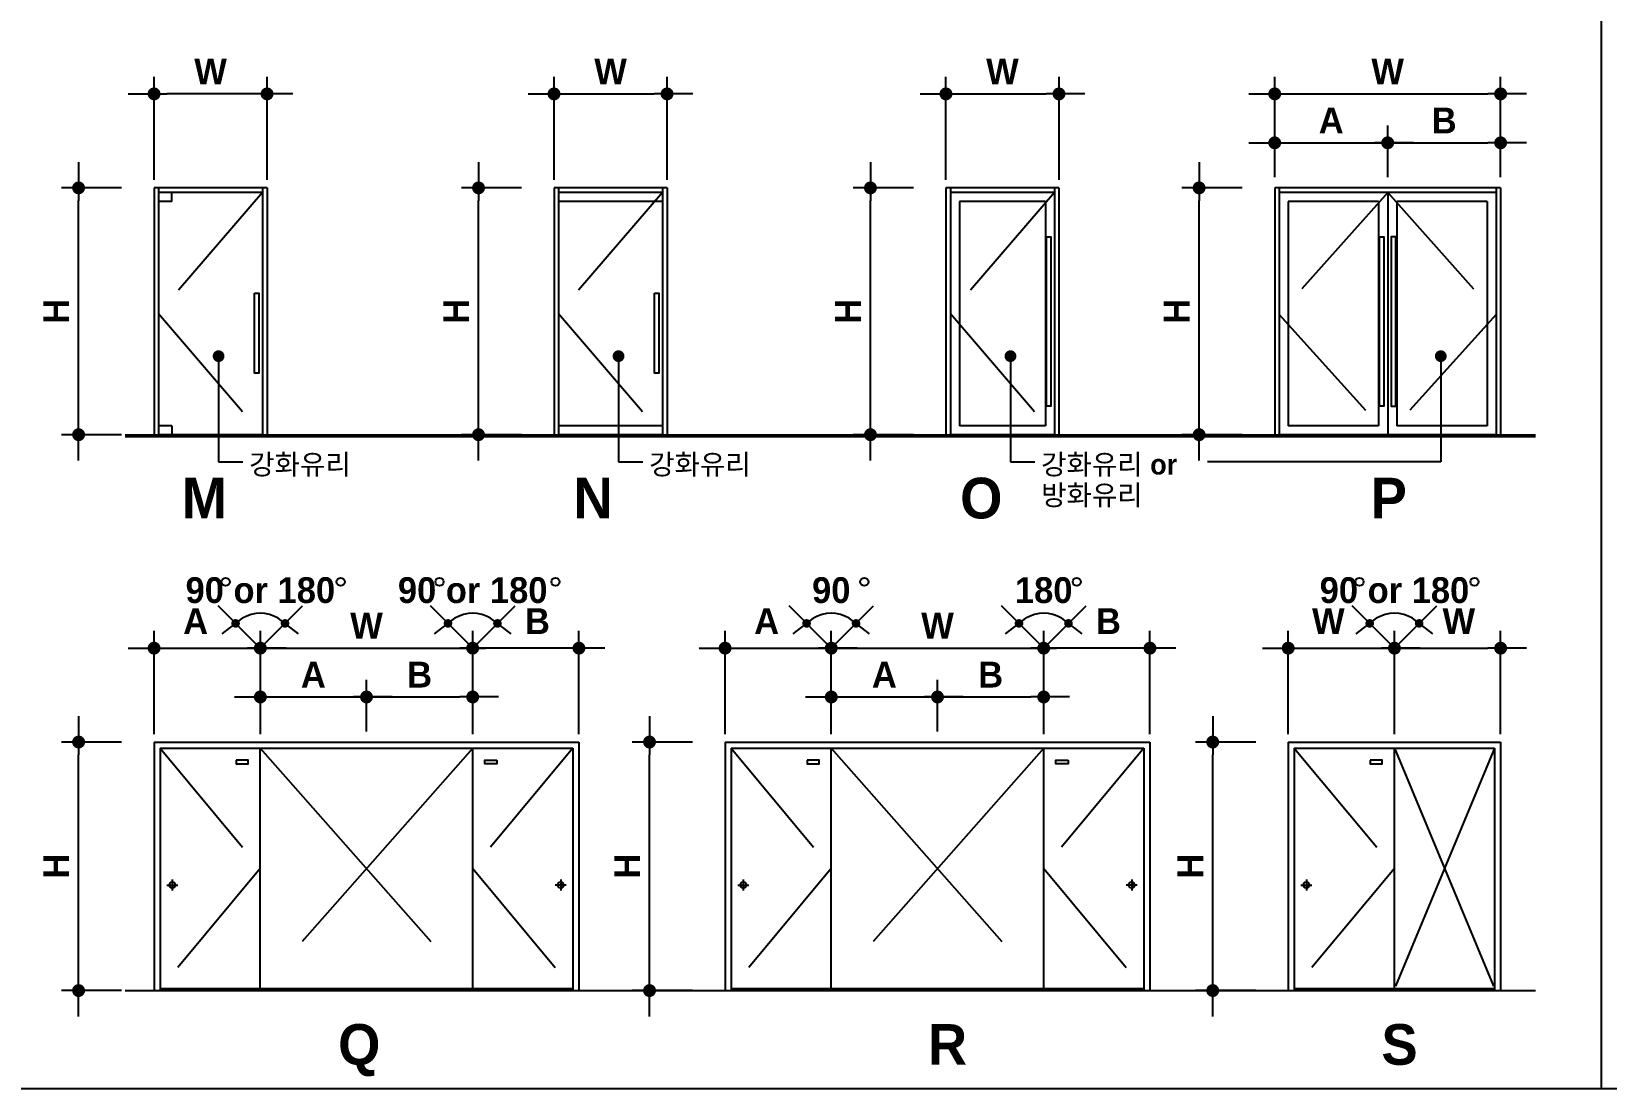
# Model space of a CAD drawing. Extents: x 2158 to 80698, y 2200 to 50885.
# Drawn here: x 21586 to 39906, y 2200 to 14495 of the extents above; entities that cross this region are included whole.
import ezdxf

# ---------------------------------------------------------------- set-up
doc = ezdxf.new("R2010")
doc.units = 0
doc.header["$LTSCALE"] = 300
doc.header["$MEASUREMENT"] = 0
doc.header["$PDSIZE"] = -2
doc.linetypes.add('CENTER', pattern=[2, 1.25, -0.25, 0.25, -0.25])
doc.linetypes.add('DASHDOT', pattern=[1, 0.5, -0.25, 0, -0.25])
doc.layers.get('0').update_dxf_attribs({"linetype": 'CONTINUOUS'})
doc.layers.get('Defpoints').update_dxf_attribs({"color": 143, "linetype": 'CONTINUOUS'})
for name, color, linetype in [('A-ANNO-GRA1', 7, 'CONTINUOUS'), ('A-ANNO-LEAD', 4, 'CONTINUOUS'), ('A-ANNO-TEXT1', 7, 'CONTINUOUS'), ('A-CNTL', 1, 'CENTER'), ('A-DWXK-OPEN', 1, 'CENTER'), ('A-ELEV-LIN2', 7, 'CONTINUOUS'), ('A-ST-AXIS-DIM', 7, 'CONTINUOUS'), ('A-XXXX-OPEN', 1, 'DASHDOT'), ('DIMM', 7, 'CONTINUOUS'), ('ELEV1', 7, 'CONTINUOUS'), ('FIN2', 6, 'CONTINUOUS')]:
    doc.layers.add(name, color=color, linetype=linetype)
doc.styles.add('2020음성 1차', font='나눔고딕Bold.ttf')
doc.dimstyles.new('CDIM', dxfattribs={"dimscale": 100, "dimtxt": 3, "dimasz": 1, "dimexe": 2, "dimexo": 1, "dimgap": 1, "dimtad": 1, "dimdec": 0, "dimrnd": 0.5, "dimzin": 0, "dimdsep": 32, "dimtxsty": '2020음성 1차', "dimblk1": '_CIDOT', "dimblk2": '_CIDOT', "dimsah": 1, "dimcen": 5.5, "dimclrd": 2, "dimclre": 2, "dimclrt": 7, "dimadec": 0, "dimazin": 0, "dimtfac": 1, "dimtdec": 0, "dimtix": 1, "dimtmove": 2, "dimatfit": 1, "dimldrblk": 'DOT', "dimfxl": 1, "dimtolj": 1, "dimtzin": 0, "dimlwd": -1, "dimarcsym": 0})

# ---------------------------------------------------------------- blocks, each defined once
blk = doc.blocks.new('_CIDOT')
at = {"color": 0, "linetype": 'ByBlock'}
blk.add_line((2, 0), (-1, 0), dxfattribs=at)
at = {"color": 0, "linetype": 'ByBlock', "const_width": 0.5}
blk.add_lwpolyline([(-0.25, 0, 1), (0.25, 0, 1)], format="xyb", close=True, dxfattribs=at)
blk = doc.blocks.new('*D87')
at = {"layer": 'A-ELEV-LIN2', "linetype": 'Continuous', "lineweight": -2}
for p, q in [((27664, 12769), (27664, 13969)), ((28979, 12769), (28979, 13969))]:
    blk.add_line(p, q, dxfattribs=at)
at = {"layer": 'A-ELEV-LIN2', "linetype": 'Continuous'}
blk.add_line((27814, 13769), (28829, 13769), dxfattribs=at)
at = {"layer": 'Defpoints', "color": 0}
for p in [(28979, 13769), (27664, 11888), (28979, 11419)]:
    blk.add_point(p, dxfattribs=at)
at = {"layer": 'A-ELEV-LIN2', "linetype": 'ByBlock', "xscale": 150, "yscale": 150, "zscale": 150, "rotation": 180}
blk.add_blockref('_CIDOT', (27664, 13769), dxfattribs=at)
at = {"layer": 'A-ELEV-LIN2', "linetype": 'ByBlock', "xscale": 150, "yscale": 150, "zscale": 150}
blk.add_blockref('_CIDOT', (28979, 13769), dxfattribs=at)
at = {"layer": 'A-ELEV-LIN2', "color": 3, "ltscale": 10, "insert": (28322, 14029), "char_height": 300, "attachment_point": 5, "style": '2020음성 1차'}
blk.add_mtext('\\A1;W', dxfattribs=at)
blk = doc.blocks.new('_Dot')
at = {"color": 0, "lineweight": -2}
blk.add_line((-0.5, 0), (-1, 0), dxfattribs=at)
at = {"color": 0, "const_width": 0.5}
blk.add_lwpolyline([(-0.25, 0, 1), (0.25, 0, 1)], format="xyb", close=True, dxfattribs=at)
blk = doc.blocks.new('*D88')
at = {"layer": 'A-ELEV-LIN2', "linetype": 'Continuous', "lineweight": -2}
for p, q in [((36047, 12800), (36047, 13400)), ((37361, 12800), (37361, 13400))]:
    blk.add_line(p, q, dxfattribs=at)
at = {"layer": 'A-ELEV-LIN2', "linetype": 'Continuous'}
blk.add_line((36197, 13200), (37211, 13200), dxfattribs=at)
at = {"layer": 'Defpoints', "color": 0}
for p in [(37361, 13200), (36047, 11888), (37361, 11888)]:
    blk.add_point(p, dxfattribs=at)
at = {"layer": 'A-ELEV-LIN2', "linetype": 'ByBlock', "xscale": 150, "yscale": 150, "zscale": 150, "rotation": 180}
blk.add_blockref('_CIDOT', (36047, 13200), dxfattribs=at)
at = {"layer": 'A-ELEV-LIN2', "linetype": 'ByBlock', "xscale": 150, "yscale": 150, "zscale": 150}
blk.add_blockref('_CIDOT', (37361, 13200), dxfattribs=at)
at = {"layer": 'A-ELEV-LIN2', "color": 3, "ltscale": 10, "insert": (36704, 13460), "char_height": 300, "attachment_point": 5, "style": '2020음성 1차'}
blk.add_mtext('\\A1;A', dxfattribs=at)
blk = doc.blocks.new('*D89')
at = {"layer": 'A-ELEV-LIN2', "linetype": 'Continuous', "lineweight": -2}
for p, q in [((37361, 12800), (37361, 13400)), ((38675, 12800), (38675, 13400))]:
    blk.add_line(p, q, dxfattribs=at)
at = {"layer": 'A-ELEV-LIN2', "linetype": 'Continuous'}
blk.add_line((37511, 13200), (38525, 13200), dxfattribs=at)
at = {"layer": 'Defpoints', "color": 0}
for p in [(38675, 13200), (37361, 11888), (38675, 11888)]:
    blk.add_point(p, dxfattribs=at)
at = {"layer": 'A-ELEV-LIN2', "linetype": 'ByBlock', "xscale": 150, "yscale": 150, "zscale": 150, "rotation": 180}
blk.add_blockref('_CIDOT', (37361, 13200), dxfattribs=at)
at = {"layer": 'A-ELEV-LIN2', "linetype": 'ByBlock', "xscale": 150, "yscale": 150, "zscale": 150}
blk.add_blockref('_CIDOT', (38675, 13200), dxfattribs=at)
at = {"layer": 'A-ELEV-LIN2', "color": 3, "ltscale": 10, "insert": (38018, 13460), "char_height": 300, "attachment_point": 5, "style": '2020음성 1차'}
blk.add_mtext('\\A1;B', dxfattribs=at)
blk = doc.blocks.new('*D90')
at = {"layer": 'A-ST-AXIS-DIM', "lineweight": -2}
for p, q in [((36047, 13269), (36047, 13969)), ((38675, 13269), (38675, 13969))]:
    blk.add_line(p, q, dxfattribs=at)
at = {"layer": 'A-ST-AXIS-DIM'}
blk.add_line((36197, 13769), (38525, 13769), dxfattribs=at)
at = {"layer": 'Defpoints', "color": 0}
for p in [(38675, 13769), (36047, 11888), (38675, 11888)]:
    blk.add_point(p, dxfattribs=at)
at = {"layer": 'A-ST-AXIS-DIM', "linetype": 'ByBlock', "xscale": 150, "yscale": 150, "zscale": 150, "rotation": 180}
blk.add_blockref('_CIDOT', (36047, 13769), dxfattribs=at)
at = {"layer": 'A-ST-AXIS-DIM', "linetype": 'ByBlock', "xscale": 150, "yscale": 150, "zscale": 150}
blk.add_blockref('_CIDOT', (38675, 13769), dxfattribs=at)
at = {"layer": 'A-ST-AXIS-DIM', "color": 3, "ltscale": 10, "insert": (37361, 14029), "char_height": 300, "attachment_point": 5, "style": '2020음성 1차'}
blk.add_mtext('\\A1;W', dxfattribs=at)
blk = doc.blocks.new('*D91')
at = {"layer": 'A-ST-AXIS-DIM', "lineweight": -2}
for p, q in [((32223, 12769), (32223, 13969)), ((33538, 12769), (33538, 13969))]:
    blk.add_line(p, q, dxfattribs=at)
at = {"layer": 'A-ST-AXIS-DIM'}
blk.add_line((32373, 13769), (33388, 13769), dxfattribs=at)
at = {"layer": 'Defpoints', "color": 0}
for p in [(33538, 13769), (32223, 11888), (33538, 11888)]:
    blk.add_point(p, dxfattribs=at)
at = {"layer": 'A-ST-AXIS-DIM', "linetype": 'ByBlock', "xscale": 150, "yscale": 150, "zscale": 150, "rotation": 180}
blk.add_blockref('_CIDOT', (32223, 13769), dxfattribs=at)
at = {"layer": 'A-ST-AXIS-DIM', "linetype": 'ByBlock', "xscale": 150, "yscale": 150, "zscale": 150}
blk.add_blockref('_CIDOT', (33538, 13769), dxfattribs=at)
at = {"layer": 'A-ST-AXIS-DIM', "color": 3, "ltscale": 10, "insert": (32880, 14029), "char_height": 300, "attachment_point": 5, "style": '2020음성 1차'}
blk.add_mtext('\\A1;W', dxfattribs=at)
blk = doc.blocks.new('*D92')
at = {"layer": 'A-ELEV-LIN2', "linetype": 'Continuous', "lineweight": -2}
for p, q in [((22634, 12676), (21934, 12676)), ((22634, 9805), (21934, 9805))]:
    blk.add_line(p, q, dxfattribs=at)
at = {"layer": 'A-ELEV-LIN2', "linetype": 'Continuous'}
blk.add_line((22134, 9955), (22134, 12526), dxfattribs=at)
at = {"layer": 'Defpoints', "color": 0}
for p in [(22134, 12676), (23675, 12676), (23675, 9805)]:
    blk.add_point(p, dxfattribs=at)
at = {"layer": 'A-ELEV-LIN2', "linetype": 'ByBlock', "xscale": 150, "yscale": 150, "zscale": 150}
for p, rotation in [((22134, 12676), 90), ((22134, 9805), 270)]:
    blk.add_blockref('_CIDOT', p, dxfattribs=dict(at, rotation=rotation))
at = {"layer": 'A-ELEV-LIN2', "color": 3, "ltscale": 10, "insert": (21873, 11240), "char_height": 300, "attachment_point": 5, "rotation": 90, "style": '2020음성 1차'}
blk.add_mtext('\\A1;H', dxfattribs=at)
blk = doc.blocks.new('*D93')
at = {"layer": 'A-ST-AXIS-DIM', "lineweight": -2}
for p, q in [((23012, 12769), (23012, 13969)), ((24326, 12769), (24326, 13969))]:
    blk.add_line(p, q, dxfattribs=at)
at = {"layer": 'A-ST-AXIS-DIM'}
blk.add_line((24176, 13769), (23162, 13769), dxfattribs=at)
at = {"layer": 'Defpoints', "color": 0}
for p in [(23012, 13769), (23012, 11888), (24326, 11888)]:
    blk.add_point(p, dxfattribs=at)
at = {"layer": 'A-ST-AXIS-DIM', "linetype": 'ByBlock', "xscale": 150, "yscale": 150, "zscale": 150, "rotation": 180}
blk.add_blockref('_CIDOT', (23012, 13769), dxfattribs=at)
at = {"layer": 'A-ST-AXIS-DIM', "linetype": 'ByBlock', "xscale": 150, "yscale": 150, "zscale": 150}
blk.add_blockref('_CIDOT', (24326, 13769), dxfattribs=at)
at = {"layer": 'A-ST-AXIS-DIM', "color": 3, "ltscale": 10, "insert": (23669, 14029), "char_height": 300, "attachment_point": 5, "style": '2020음성 1차'}
blk.add_mtext('\\A1;W', dxfattribs=at)
blk = doc.blocks.new('*D97')
at = {"layer": 'A-ST-AXIS-DIM', "lineweight": -2}
for p, q in [((27286, 12676), (26586, 12676)), ((27286, 9805), (26586, 9805))]:
    blk.add_line(p, q, dxfattribs=at)
at = {"layer": 'A-ST-AXIS-DIM'}
blk.add_line((26786, 9955), (26786, 12526), dxfattribs=at)
at = {"layer": 'Defpoints', "color": 0}
for p in [(26786, 12676), (28328, 12676), (28328, 9805)]:
    blk.add_point(p, dxfattribs=at)
at = {"layer": 'A-ST-AXIS-DIM', "linetype": 'ByBlock', "xscale": 150, "yscale": 150, "zscale": 150}
for p, rotation in [((26786, 12676), 90), ((26786, 9805), 270)]:
    blk.add_blockref('_CIDOT', p, dxfattribs=dict(at, rotation=rotation))
at = {"layer": 'A-ST-AXIS-DIM', "color": 3, "ltscale": 10, "insert": (26525, 11240), "char_height": 300, "attachment_point": 5, "rotation": 90, "style": '2020음성 1차'}
blk.add_mtext('\\A1;H', dxfattribs=at)
blk = doc.blocks.new('*D98')
at = {"layer": 'A-ST-AXIS-DIM', "lineweight": -2}
for p, q in [((31845, 12676), (31145, 12676)), ((31845, 9805), (31145, 9805))]:
    blk.add_line(p, q, dxfattribs=at)
at = {"layer": 'A-ST-AXIS-DIM'}
blk.add_line((31345, 9955), (31345, 12526), dxfattribs=at)
at = {"layer": 'Defpoints', "color": 0}
for p in [(31345, 12676), (32886, 12676), (32886, 9805)]:
    blk.add_point(p, dxfattribs=at)
at = {"layer": 'A-ST-AXIS-DIM', "linetype": 'ByBlock', "xscale": 150, "yscale": 150, "zscale": 150}
for p, rotation in [((31345, 12676), 90), ((31345, 9805), 270)]:
    blk.add_blockref('_CIDOT', p, dxfattribs=dict(at, rotation=rotation))
at = {"layer": 'A-ST-AXIS-DIM', "color": 3, "ltscale": 10, "insert": (31084, 11240), "char_height": 300, "attachment_point": 5, "rotation": 90, "style": '2020음성 1차'}
blk.add_mtext('\\A1;H', dxfattribs=at)
blk = doc.blocks.new('*D99')
at = {"layer": 'A-ST-AXIS-DIM', "lineweight": -2}
for p, q in [((35668, 12676), (34968, 12676)), ((35668, 9805), (34968, 9805))]:
    blk.add_line(p, q, dxfattribs=at)
at = {"layer": 'A-ST-AXIS-DIM'}
blk.add_line((35168, 9955), (35168, 12526), dxfattribs=at)
at = {"layer": 'Defpoints', "color": 0}
for p in [(35168, 12676), (36710, 12676), (36710, 9805)]:
    blk.add_point(p, dxfattribs=at)
at = {"layer": 'A-ST-AXIS-DIM', "linetype": 'ByBlock', "xscale": 150, "yscale": 150, "zscale": 150}
for p, rotation in [((35168, 12676), 90), ((35168, 9805), 270)]:
    blk.add_blockref('_CIDOT', p, dxfattribs=dict(at, rotation=rotation))
at = {"layer": 'A-ST-AXIS-DIM', "color": 3, "ltscale": 10, "insert": (34907, 11240), "char_height": 300, "attachment_point": 5, "rotation": 90, "style": '2020음성 1차'}
blk.add_mtext('\\A1;H', dxfattribs=at)
blk = doc.blocks.new('*D101')
at = {"layer": 'A-ELEV-LIN2', "linetype": 'Continuous', "lineweight": -2}
for p, q in [((22634, 6230), (21934, 6230)), ((22634, 3339), (21934, 3339))]:
    blk.add_line(p, q, dxfattribs=at)
at = {"layer": 'A-ELEV-LIN2', "linetype": 'Continuous'}
blk.add_line((22134, 3489), (22134, 6080), dxfattribs=at)
at = {"layer": 'Defpoints', "color": 0}
for p in [(22134, 6230), (23675, 6230), (23675, 3339)]:
    blk.add_point(p, dxfattribs=at)
at = {"layer": 'A-ELEV-LIN2', "linetype": 'ByBlock', "xscale": 150, "yscale": 150, "zscale": 150}
for p, rotation in [((22134, 6230), 90), ((22134, 3339), 270)]:
    blk.add_blockref('_CIDOT', p, dxfattribs=dict(at, rotation=rotation))
at = {"layer": 'A-ELEV-LIN2', "color": 3, "ltscale": 10, "insert": (21873, 4785), "char_height": 300, "attachment_point": 5, "rotation": 90, "style": '2020음성 1차'}
blk.add_mtext('\\A1;H', dxfattribs=at)
blk = doc.blocks.new('*D102')
at = {"layer": 'A-ST-AXIS-DIM', "lineweight": -2}
for p, q in [((23012, 6322), (23012, 7522)), ((24248, 6322), (24248, 7522))]:
    blk.add_line(p, q, dxfattribs=at)
at = {"layer": 'A-ST-AXIS-DIM'}
blk.add_line((23162, 7322), (24098, 7322), dxfattribs=at)
at = {"layer": 'Defpoints', "color": 0}
for p in [(24248, 7322), (23012, 5442), (24248, 5442)]:
    blk.add_point(p, dxfattribs=at)
at = {"layer": 'A-ST-AXIS-DIM', "linetype": 'ByBlock', "xscale": 150, "yscale": 150, "zscale": 150, "rotation": 180}
blk.add_blockref('_CIDOT', (23012, 7322), dxfattribs=at)
at = {"layer": 'A-ST-AXIS-DIM', "linetype": 'ByBlock', "xscale": 150, "yscale": 150, "zscale": 150}
blk.add_blockref('_CIDOT', (24248, 7322), dxfattribs=at)
at = {"layer": 'A-ST-AXIS-DIM', "color": 3, "ltscale": 10, "insert": (23495, 7636), "char_height": 300, "attachment_point": 5, "style": '2020음성 1차'}
blk.add_mtext('\\A1;A', dxfattribs=at)
blk = doc.blocks.new('*D103')
at = {"layer": 'A-ST-AXIS-DIM', "lineweight": -2}
for p, q in [((24248, 6354), (24248, 6954)), ((25483, 6354), (25483, 6954))]:
    blk.add_line(p, q, dxfattribs=at)
at = {"layer": 'A-ST-AXIS-DIM'}
blk.add_line((24398, 6754), (25333, 6754), dxfattribs=at)
at = {"layer": 'Defpoints', "color": 0}
for p in [(25483, 6754), (24248, 5442), (25483, 5442)]:
    blk.add_point(p, dxfattribs=at)
at = {"layer": 'A-ST-AXIS-DIM', "linetype": 'ByBlock', "xscale": 150, "yscale": 150, "zscale": 150, "rotation": 180}
blk.add_blockref('_CIDOT', (24248, 6754), dxfattribs=at)
at = {"layer": 'A-ST-AXIS-DIM', "linetype": 'ByBlock', "xscale": 150, "yscale": 150, "zscale": 150}
blk.add_blockref('_CIDOT', (25483, 6754), dxfattribs=at)
at = {"layer": 'A-ST-AXIS-DIM', "color": 3, "ltscale": 10, "insert": (24865, 7014), "char_height": 300, "attachment_point": 5, "style": '2020음성 1차'}
blk.add_mtext('\\A1;A', dxfattribs=at)
blk = doc.blocks.new('*D104')
at = {"layer": 'A-ELEV-LIN2', "linetype": 'Continuous', "lineweight": -2}
for p, q in [((24248, 6822), (24248, 7522)), ((26718, 6822), (26718, 7522))]:
    blk.add_line(p, q, dxfattribs=at)
at = {"layer": 'A-ELEV-LIN2', "linetype": 'Continuous'}
blk.add_line((24398, 7322), (26568, 7322), dxfattribs=at)
at = {"layer": 'Defpoints', "color": 0}
for p in [(26718, 7322), (24248, 5442), (26718, 5442)]:
    blk.add_point(p, dxfattribs=at)
at = {"layer": 'A-ELEV-LIN2', "linetype": 'ByBlock', "xscale": 150, "yscale": 150, "zscale": 150, "rotation": 180}
blk.add_blockref('_CIDOT', (24248, 7322), dxfattribs=at)
at = {"layer": 'A-ELEV-LIN2', "linetype": 'ByBlock', "xscale": 150, "yscale": 150, "zscale": 150}
blk.add_blockref('_CIDOT', (26718, 7322), dxfattribs=at)
at = {"layer": 'A-ELEV-LIN2', "color": 3, "ltscale": 10, "insert": (25483, 7583), "char_height": 300, "attachment_point": 5, "style": '2020음성 1차'}
blk.add_mtext('\\A1;W', dxfattribs=at)
blk = doc.blocks.new('*D105')
at = {"layer": 'A-ELEV-LIN2', "linetype": 'Continuous', "lineweight": -2}
for p, q in [((25483, 6354), (25483, 6954)), ((26718, 6354), (26718, 6954))]:
    blk.add_line(p, q, dxfattribs=at)
at = {"layer": 'A-ELEV-LIN2', "linetype": 'Continuous'}
blk.add_line((25633, 6754), (26568, 6754), dxfattribs=at)
at = {"layer": 'Defpoints', "color": 0}
for p in [(26718, 6754), (25483, 5442), (26718, 5442)]:
    blk.add_point(p, dxfattribs=at)
at = {"layer": 'A-ELEV-LIN2', "linetype": 'ByBlock', "xscale": 150, "yscale": 150, "zscale": 150, "rotation": 180}
blk.add_blockref('_CIDOT', (25483, 6754), dxfattribs=at)
at = {"layer": 'A-ELEV-LIN2', "linetype": 'ByBlock', "xscale": 150, "yscale": 150, "zscale": 150}
blk.add_blockref('_CIDOT', (26718, 6754), dxfattribs=at)
at = {"layer": 'A-ELEV-LIN2', "color": 3, "ltscale": 10, "insert": (26101, 7014), "char_height": 300, "attachment_point": 5, "style": '2020음성 1차'}
blk.add_mtext('\\A1;B', dxfattribs=at)
blk = doc.blocks.new('*D106')
at = {"layer": 'A-ELEV-LIN2', "linetype": 'Continuous', "lineweight": -2}
for p, q in [((26718, 6322), (26718, 7522)), ((27954, 6322), (27954, 7522))]:
    blk.add_line(p, q, dxfattribs=at)
at = {"layer": 'A-ELEV-LIN2', "linetype": 'Continuous'}
blk.add_line((27804, 7322), (26868, 7322), dxfattribs=at)
at = {"layer": 'Defpoints', "color": 0}
for p in [(26718, 7322), (26718, 5442), (27954, 5442)]:
    blk.add_point(p, dxfattribs=at)
at = {"layer": 'A-ELEV-LIN2', "linetype": 'ByBlock', "xscale": 150, "yscale": 150, "zscale": 150, "rotation": 180}
blk.add_blockref('_CIDOT', (26718, 7322), dxfattribs=at)
at = {"layer": 'A-ELEV-LIN2', "linetype": 'ByBlock', "xscale": 150, "yscale": 150, "zscale": 150}
blk.add_blockref('_CIDOT', (27954, 7322), dxfattribs=at)
at = {"layer": 'A-ELEV-LIN2', "color": 3, "ltscale": 10, "insert": (27471, 7636), "char_height": 300, "attachment_point": 5, "style": '2020음성 1차'}
blk.add_mtext('\\A1;B', dxfattribs=at)
blk = doc.blocks.new('*D107')
at = {"layer": 'A-ST-AXIS-DIM'}
blk.add_arc((24248, 7322), 406, 59.1321, 120.8679, dxfattribs=at)
at = {"layer": 'Defpoints', "color": 0}
for p in [(23464, 8106), (25031, 8106), (24353, 7715), (24248, 7322), (24248, 7322)]:
    blk.add_point(p, dxfattribs=at)
at = {"layer": 'A-ST-AXIS-DIM', "linetype": 'ByBlock', "xscale": 100, "yscale": 100, "zscale": 100}
for p, rotation in [((23960, 7610), 217.9339373270941), ((24535, 7610), 322.0660626729058)]:
    blk.add_blockref('_CIDOT', p, dxfattribs=dict(at, rotation=rotation))
at = {"layer": 'A-ST-AXIS-DIM', "color": 3, "ltscale": 10, "insert": (24248, 7995), "char_height": 300, "attachment_point": 5, "style": '2020음성 1차'}
blk.add_mtext('90 or 180', dxfattribs=at)
blk = doc.blocks.new('*D108')
at = {"layer": 'A-ST-AXIS-DIM'}
blk.add_arc((26718, 7322), 406, 59.1321, 120.8679, dxfattribs=at)
at = {"layer": 'Defpoints', "color": 0}
for p in [(25935, 8106), (27502, 8106), (26824, 7715), (26718, 7322), (26718, 7322)]:
    blk.add_point(p, dxfattribs=at)
at = {"layer": 'A-ST-AXIS-DIM', "linetype": 'ByBlock', "xscale": 100, "yscale": 100, "zscale": 100}
for p, rotation in [((26431, 7610), 217.9339373270941), ((27006, 7610), 322.0660626729053)]:
    blk.add_blockref('_CIDOT', p, dxfattribs=dict(at, rotation=rotation))
at = {"layer": 'A-ST-AXIS-DIM', "color": 3, "ltscale": 10, "insert": (26718, 7995), "char_height": 300, "attachment_point": 5, "style": '2020음성 1차'}
blk.add_mtext('90 or 180', dxfattribs=at)
blk = doc.blocks.new('*D109')
at = {"layer": 'A-ST-AXIS-DIM', "lineweight": -2}
for p, q in [((29275, 6230), (28575, 6230)), ((29275, 3339), (28575, 3339))]:
    blk.add_line(p, q, dxfattribs=at)
at = {"layer": 'A-ST-AXIS-DIM'}
blk.add_line((28775, 3489), (28775, 6080), dxfattribs=at)
at = {"layer": 'Defpoints', "color": 0}
for p in [(28775, 6230), (30317, 6230), (30317, 3339)]:
    blk.add_point(p, dxfattribs=at)
at = {"layer": 'A-ST-AXIS-DIM', "linetype": 'ByBlock', "xscale": 150, "yscale": 150, "zscale": 150}
for p, rotation in [((28775, 6230), 90), ((28775, 3339), 270)]:
    blk.add_blockref('_CIDOT', p, dxfattribs=dict(at, rotation=rotation))
at = {"layer": 'A-ST-AXIS-DIM', "color": 3, "ltscale": 10, "insert": (28515, 4785), "char_height": 300, "attachment_point": 5, "rotation": 90, "style": '2020음성 1차'}
blk.add_mtext('\\A1;H', dxfattribs=at)
blk = doc.blocks.new('*D110')
at = {"layer": 'A-ST-AXIS-DIM', "lineweight": -2}
for p, q in [((29654, 6322), (29654, 7522)), ((30889, 6322), (30889, 7522))]:
    blk.add_line(p, q, dxfattribs=at)
at = {"layer": 'A-ST-AXIS-DIM'}
blk.add_line((29804, 7322), (30739, 7322), dxfattribs=at)
at = {"layer": 'Defpoints', "color": 0}
for p in [(30889, 7322), (29654, 5442), (30889, 5442)]:
    blk.add_point(p, dxfattribs=at)
at = {"layer": 'A-ST-AXIS-DIM', "linetype": 'ByBlock', "xscale": 150, "yscale": 150, "zscale": 150, "rotation": 180}
blk.add_blockref('_CIDOT', (29654, 7322), dxfattribs=at)
at = {"layer": 'A-ST-AXIS-DIM', "linetype": 'ByBlock', "xscale": 150, "yscale": 150, "zscale": 150}
blk.add_blockref('_CIDOT', (30889, 7322), dxfattribs=at)
at = {"layer": 'A-ST-AXIS-DIM', "color": 3, "ltscale": 10, "insert": (30137, 7636), "char_height": 300, "attachment_point": 5, "style": '2020음성 1차'}
blk.add_mtext('\\A1;A', dxfattribs=at)
blk = doc.blocks.new('*D111')
at = {"layer": 'A-ELEV-LIN2', "linetype": 'Continuous', "lineweight": -2}
for p, q in [((30889, 6354), (30889, 6954)), ((32125, 6354), (32125, 6954))]:
    blk.add_line(p, q, dxfattribs=at)
at = {"layer": 'A-ELEV-LIN2', "linetype": 'Continuous'}
blk.add_line((31039, 6754), (31975, 6754), dxfattribs=at)
at = {"layer": 'Defpoints', "color": 0}
for p in [(32125, 6754), (30889, 5442), (32125, 5442)]:
    blk.add_point(p, dxfattribs=at)
at = {"layer": 'A-ELEV-LIN2', "linetype": 'ByBlock', "xscale": 150, "yscale": 150, "zscale": 150, "rotation": 180}
blk.add_blockref('_CIDOT', (30889, 6754), dxfattribs=at)
at = {"layer": 'A-ELEV-LIN2', "linetype": 'ByBlock', "xscale": 150, "yscale": 150, "zscale": 150}
blk.add_blockref('_CIDOT', (32125, 6754), dxfattribs=at)
at = {"layer": 'A-ELEV-LIN2', "color": 3, "ltscale": 10, "insert": (31507, 7014), "char_height": 300, "attachment_point": 5, "style": '2020음성 1차'}
blk.add_mtext('\\A1;A', dxfattribs=at)
blk = doc.blocks.new('*D112')
at = {"layer": 'A-ST-AXIS-DIM', "lineweight": -2}
for p, q in [((30889, 6322), (30889, 7522)), ((33360, 6322), (33360, 7522))]:
    blk.add_line(p, q, dxfattribs=at)
at = {"layer": 'A-ST-AXIS-DIM'}
blk.add_line((31039, 7322), (33210, 7322), dxfattribs=at)
at = {"layer": 'Defpoints', "color": 0}
for p in [(33360, 7322), (30889, 5442), (33360, 5442)]:
    blk.add_point(p, dxfattribs=at)
at = {"layer": 'A-ST-AXIS-DIM', "linetype": 'ByBlock', "xscale": 150, "yscale": 150, "zscale": 150, "rotation": 180}
blk.add_blockref('_CIDOT', (30889, 7322), dxfattribs=at)
at = {"layer": 'A-ST-AXIS-DIM', "linetype": 'ByBlock', "xscale": 150, "yscale": 150, "zscale": 150}
blk.add_blockref('_CIDOT', (33360, 7322), dxfattribs=at)
at = {"layer": 'A-ST-AXIS-DIM', "color": 3, "ltscale": 10, "insert": (32125, 7583), "char_height": 300, "attachment_point": 5, "style": '2020음성 1차'}
blk.add_mtext('\\A1;W', dxfattribs=at)
blk = doc.blocks.new('*D113')
at = {"layer": 'A-ELEV-LIN2', "linetype": 'Continuous', "lineweight": -2}
for p, q in [((32125, 6354), (32125, 6954)), ((33360, 6354), (33360, 6954))]:
    blk.add_line(p, q, dxfattribs=at)
at = {"layer": 'A-ELEV-LIN2', "linetype": 'Continuous'}
blk.add_line((32275, 6754), (33210, 6754), dxfattribs=at)
at = {"layer": 'Defpoints', "color": 0}
for p in [(33360, 6754), (32125, 5442), (33360, 5442)]:
    blk.add_point(p, dxfattribs=at)
at = {"layer": 'A-ELEV-LIN2', "linetype": 'ByBlock', "xscale": 150, "yscale": 150, "zscale": 150, "rotation": 180}
blk.add_blockref('_CIDOT', (32125, 6754), dxfattribs=at)
at = {"layer": 'A-ELEV-LIN2', "linetype": 'ByBlock', "xscale": 150, "yscale": 150, "zscale": 150}
blk.add_blockref('_CIDOT', (33360, 6754), dxfattribs=at)
at = {"layer": 'A-ELEV-LIN2', "color": 3, "ltscale": 10, "insert": (32743, 7014), "char_height": 300, "attachment_point": 5, "style": '2020음성 1차'}
blk.add_mtext('\\A1;B', dxfattribs=at)
blk = doc.blocks.new('*D114')
at = {"layer": 'A-ELEV-LIN2', "linetype": 'Continuous', "lineweight": -2}
for p, q in [((33360, 6322), (33360, 7522)), ((34596, 6322), (34596, 7522))]:
    blk.add_line(p, q, dxfattribs=at)
at = {"layer": 'A-ELEV-LIN2', "linetype": 'Continuous'}
blk.add_line((34446, 7322), (33510, 7322), dxfattribs=at)
at = {"layer": 'Defpoints', "color": 0}
for p in [(33360, 7322), (33360, 5442), (34596, 5442)]:
    blk.add_point(p, dxfattribs=at)
at = {"layer": 'A-ELEV-LIN2', "linetype": 'ByBlock', "xscale": 150, "yscale": 150, "zscale": 150, "rotation": 180}
blk.add_blockref('_CIDOT', (33360, 7322), dxfattribs=at)
at = {"layer": 'A-ELEV-LIN2', "linetype": 'ByBlock', "xscale": 150, "yscale": 150, "zscale": 150}
blk.add_blockref('_CIDOT', (34596, 7322), dxfattribs=at)
at = {"layer": 'A-ELEV-LIN2', "color": 3, "ltscale": 10, "insert": (34113, 7636), "char_height": 300, "attachment_point": 5, "style": '2020음성 1차'}
blk.add_mtext('\\A1;B', dxfattribs=at)
blk = doc.blocks.new('*D115')
at = {"layer": 'A-ST-AXIS-DIM'}
blk.add_arc((30889, 7322), 406, 59.1321, 120.8679, dxfattribs=at)
at = {"layer": 'Defpoints', "color": 0}
for p in [(30106, 8106), (31673, 8106), (30995, 7715), (30889, 7322), (30889, 7322)]:
    blk.add_point(p, dxfattribs=at)
at = {"layer": 'A-ST-AXIS-DIM', "linetype": 'ByBlock', "xscale": 100, "yscale": 100, "zscale": 100}
for p, rotation in [((30602, 7610), 217.9339373270949), ((31177, 7610), 322.0660626729058)]:
    blk.add_blockref('_CIDOT', p, dxfattribs=dict(at, rotation=rotation))
at = {"layer": 'A-ST-AXIS-DIM', "color": 3, "ltscale": 10, "insert": (30889, 7995), "char_height": 300, "attachment_point": 5, "style": '2020음성 1차'}
blk.add_mtext('90', dxfattribs=at)
blk = doc.blocks.new('*D116')
at = {"layer": 'A-ST-AXIS-DIM'}
blk.add_arc((33360, 7322), 406, 59.1321, 120.8679, dxfattribs=at)
at = {"layer": 'Defpoints', "color": 0}
for p in [(32577, 8106), (34144, 8106), (33465, 7715), (33360, 7322), (33360, 7322)]:
    blk.add_point(p, dxfattribs=at)
at = {"layer": 'A-ST-AXIS-DIM', "linetype": 'ByBlock', "xscale": 100, "yscale": 100, "zscale": 100}
for p, rotation in [((33073, 7610), 217.9339373270942), ((33648, 7610), 322.0660626729057)]:
    blk.add_blockref('_CIDOT', p, dxfattribs=dict(at, rotation=rotation))
at = {"layer": 'A-ST-AXIS-DIM', "color": 3, "ltscale": 10, "insert": (33360, 7995), "char_height": 300, "attachment_point": 5, "style": '2020음성 1차'}
blk.add_mtext('180', dxfattribs=at)
blk = doc.blocks.new('*D117')
at = {"layer": 'A-ST-AXIS-DIM', "lineweight": -2}
for p, q in [((35826, 6230), (35126, 6230)), ((35826, 3339), (35126, 3339))]:
    blk.add_line(p, q, dxfattribs=at)
at = {"layer": 'A-ST-AXIS-DIM'}
blk.add_line((35326, 3489), (35326, 6080), dxfattribs=at)
at = {"layer": 'Defpoints', "color": 0}
for p in [(35326, 6230), (36868, 6230), (36868, 3339)]:
    blk.add_point(p, dxfattribs=at)
at = {"layer": 'A-ST-AXIS-DIM', "linetype": 'ByBlock', "xscale": 150, "yscale": 150, "zscale": 150}
for p, rotation in [((35326, 6230), 90), ((35326, 3339), 270)]:
    blk.add_blockref('_CIDOT', p, dxfattribs=dict(at, rotation=rotation))
at = {"layer": 'A-ST-AXIS-DIM', "color": 3, "ltscale": 10, "insert": (35065, 4785), "char_height": 300, "attachment_point": 5, "rotation": 90, "style": '2020음성 1차'}
blk.add_mtext('\\A1;H', dxfattribs=at)
blk = doc.blocks.new('*D118')
at = {"layer": 'A-ST-AXIS-DIM', "lineweight": -2}
for p, q in [((37440, 6322), (37440, 7522)), ((38675, 6322), (38675, 7522))]:
    blk.add_line(p, q, dxfattribs=at)
at = {"layer": 'A-ST-AXIS-DIM'}
blk.add_line((37590, 7322), (38525, 7322), dxfattribs=at)
at = {"layer": 'Defpoints', "color": 0}
for p in [(38675, 7322), (37440, 5442), (38675, 5442)]:
    blk.add_point(p, dxfattribs=at)
at = {"layer": 'A-ST-AXIS-DIM', "linetype": 'ByBlock', "xscale": 150, "yscale": 150, "zscale": 150, "rotation": 180}
blk.add_blockref('_CIDOT', (37440, 7322), dxfattribs=at)
at = {"layer": 'A-ST-AXIS-DIM', "linetype": 'ByBlock', "xscale": 150, "yscale": 150, "zscale": 150}
blk.add_blockref('_CIDOT', (38675, 7322), dxfattribs=at)
at = {"layer": 'A-ST-AXIS-DIM', "color": 3, "ltscale": 10, "insert": (38189, 7636), "char_height": 300, "attachment_point": 5, "style": '2020음성 1차'}
blk.add_mtext('\\A1;W', dxfattribs=at)
blk = doc.blocks.new('*D119')
at = {"layer": 'A-ST-AXIS-DIM'}
blk.add_arc((37440, 7322), 406, 59.1321, 120.8679, dxfattribs=at)
at = {"layer": 'Defpoints', "color": 0}
for p in [(36656, 8106), (38224, 8106), (37545, 7715), (37440, 7322), (37440, 7322)]:
    blk.add_point(p, dxfattribs=at)
at = {"layer": 'A-ST-AXIS-DIM', "linetype": 'ByBlock', "xscale": 100, "yscale": 100, "zscale": 100}
for p, rotation in [((37152, 7610), 217.9339373270938), ((37727, 7610), 322.0660626729056)]:
    blk.add_blockref('_CIDOT', p, dxfattribs=dict(at, rotation=rotation))
at = {"layer": 'A-ST-AXIS-DIM', "color": 3, "ltscale": 10, "insert": (37440, 7995), "char_height": 300, "attachment_point": 5, "style": '2020음성 1차'}
blk.add_mtext('90 or 180', dxfattribs=at)
blk = doc.blocks.new('*D120')
at = {"layer": 'A-ST-AXIS-DIM', "lineweight": -2}
for p, q in [((36204, 6322), (36204, 7522)), ((37440, 6322), (37440, 7522))]:
    blk.add_line(p, q, dxfattribs=at)
at = {"layer": 'A-ST-AXIS-DIM'}
blk.add_line((36354, 7322), (37290, 7322), dxfattribs=at)
at = {"layer": 'Defpoints', "color": 0}
for p in [(37440, 7322), (36204, 5442), (37440, 5442)]:
    blk.add_point(p, dxfattribs=at)
at = {"layer": 'A-ST-AXIS-DIM', "linetype": 'ByBlock', "xscale": 150, "yscale": 150, "zscale": 150, "rotation": 180}
blk.add_blockref('_CIDOT', (36204, 7322), dxfattribs=at)
at = {"layer": 'A-ST-AXIS-DIM', "linetype": 'ByBlock', "xscale": 150, "yscale": 150, "zscale": 150}
blk.add_blockref('_CIDOT', (37440, 7322), dxfattribs=at)
at = {"layer": 'A-ST-AXIS-DIM', "color": 3, "ltscale": 10, "insert": (36671, 7636), "char_height": 300, "attachment_point": 5, "style": '2020음성 1차'}
blk.add_mtext('\\A1;W', dxfattribs=at)

msp = doc.modelspace()

# ---------------------------------------------------------------- linework, layer by layer
at = {"layer": 'A-ANNO-GRA1'}
for p, q in [((39849, 2251.6), (39849, 49582.1)), ((39849, 2200), (39849, 46567.6)), ((2200, 2200), (72608.3, 2200))]:
    msp.add_line(p, q, dxfattribs=at)
at = {"layer": 'A-ANNO-LEAD'}
for p, q in [((23762.3, 10718.3), (23762.3, 9488.7)), ((28414.7, 10718.3), (28414.7, 9488.7)), ((32973.4, 10718.3), (32973.4, 9488.7)), ((37978.8, 10718.3), (37978.8, 9488.7)), ((23762.3, 9488.7), (24044.8, 9488.7)), ((28414.7, 9488.7), (28697.1, 9488.7)), ((32973.4, 9488.7), (33255.9, 9488.7)), ((37978.8, 9488.7), (35264.7, 9488.7))]:
    msp.add_line(p, q, dxfattribs=at)
at = {"layer": 'A-ANNO-LEAD', "const_width": 68.5}
for points in [[(23728.1, 10718.3, 1), (23796.5, 10718.3, 1)], [(28380.4, 10718.3, 1), (28448.9, 10718.3, 1)], [(32939.2, 10718.3, 1), (33007.6, 10718.3, 1)], [(37944.5, 10718.3, 1), (38013, 10718.3, 1)]]:
    msp.add_lwpolyline(points, format="xyb", close=True, dxfattribs=at)
at = {"layer": 'A-CNTL'}
for p, q in [((23223.9, 4630.4), (23223.9, 4503.4)), ((27742.1, 4630.4), (27742.1, 4503.4)), ((29865.7, 4630.4), (29865.7, 4503.4)), ((34383.9, 4630.4), (34383.9, 4503.4)), ((36416.2, 4630.4), (36416.2, 4503.4)), ((23160.3, 4566.9), (23287.4, 4566.9)), ((27805.6, 4566.9), (27678.5, 4566.9)), ((29802.2, 4566.9), (29929.3, 4566.9)), ((34447.5, 4566.9), (34320.4, 4566.9)), ((36352.7, 4566.9), (36479.7, 4566.9))]:
    msp.add_line(p, q, dxfattribs=at)
at = {"layer": 'A-DWXK-OPEN', "linetype": 'DASHDOT', "ltscale": 10}
for p, q in [((24273.8, 12623.8), (23064.7, 11214.2)), ((28926.2, 12623.8), (27717, 11214.2)), ((33484.9, 12623.8), (32275.8, 11214.2)), ((37361, 12623.8), (36099.2, 11204.3)), ((37361, 12623.8), (38622.7, 11204.3)), ((23064.7, 11214.2), (24273.8, 9804.6)), ((27717, 11214.2), (28926.2, 9804.6)), ((32275.8, 11214.2), (33484.9, 9804.6)), ((36099.2, 11204.3), (37361, 9804.6)), ((38622.7, 11204.3), (37361, 9804.6)), ((23082.7, 6159.7), (24247.5, 4759.1)), ((27883.2, 6159.7), (26718.4, 4759.1)), ((29724.5, 6159.7), (30889.4, 4759.1)), ((34525.1, 6159.7), (33360.3, 4759.1)), ((36275, 6159.7), (37439.9, 4759.1)), ((24247.5, 4759.1), (23082.7, 3358.5)), ((26718.4, 4759.1), (27883.2, 3358.5)), ((30889.4, 4759.1), (29724.5, 3358.5)), ((33360.3, 4759.1), (34525.1, 3358.5)), ((37439.9, 4759.1), (36275, 3358.5))]:
    msp.add_line(p, q, dxfattribs=at)
at = {"layer": 'A-ELEV-LIN2', "linetype": 'Continuous'}
for p, q in [((23012.1, 12676.4), (23012.1, 9784.8)), ((24326.4, 12676.4), (23012.1, 12676.4)), ((23064.7, 12676.4), (23064.7, 9784.8)), ((24273.8, 12676.4), (24273.8, 9784.8)), ((24326.4, 12676.4), (24326.4, 9784.8)), ((27664.4, 12676.4), (27664.4, 9784.8)), ((28978.8, 12676.4), (27664.4, 12676.4)), ((27717, 12676.4), (27717, 9784.8)), ((28926.2, 12676.4), (28926.2, 9784.8)), ((28978.8, 12676.4), (28978.8, 9784.8)), ((32223.2, 12676.4), (32223.2, 9784.8)), ((33537.5, 12676.4), (32223.2, 12676.4)), ((32275.8, 12676.4), (32275.8, 9784.8)), ((33484.9, 12676.4), (33484.9, 9784.8)), ((33537.5, 12676.4), (33537.5, 9784.8)), ((36046.6, 12676.4), (36046.6, 9784.8)), ((38675.3, 12676.4), (36046.6, 12676.4)), ((36099.2, 12676.4), (36099.2, 9784.8)), ((38622.7, 12676.4), (38622.7, 9784.8)), ((38675.3, 12676.4), (38675.3, 9784.8)), ((24273.8, 12623.8), (23064.7, 12623.8)), ((23216.9, 12518.7), (23064.7, 12518.7)), ((23216.9, 12518.7), (23216.9, 12623.8)), ((28926.2, 12623.8), (27717, 12623.8)), ((28926.2, 12518.7), (27717, 12518.7)), ((33484.9, 12623.8), (32275.8, 12623.8)), ((33379.8, 12518.7), (32380.9, 12518.7)), ((32380.9, 12518.7), (32380.9, 9909.7)), ((33379.8, 12518.7), (33379.8, 9909.7)), ((38622.7, 12623.8), (36099.2, 12623.8)), ((37255.8, 12518.7), (36204.3, 12518.7)), ((36204.3, 12518.7), (36204.3, 9909.7)), ((37255.8, 12518.7), (37255.8, 9909.7)), ((37361, 12623.8), (37361, 9804.6)), ((38517.6, 12518.7), (37466.1, 12518.7)), ((37466.1, 12518.7), (37466.1, 9909.7)), ((38517.6, 12518.7), (38517.6, 9909.7)), ((23216.9, 9909.7), (23064.7, 9909.7)), ((23216.9, 9909.7), (23216.9, 9804.6)), ((28926.2, 9909.7), (27717, 9909.7)), ((33379.8, 9909.7), (32380.9, 9909.7)), ((37255.8, 9909.7), (36204.3, 9909.7)), ((38517.6, 9909.7), (37466.1, 9909.7)), ((24273.8, 9804.6), (23064.7, 9804.6)), ((23012.1, 6230.3), (23012.1, 3338.7)), ((23012.1, 6230.3), (27953.8, 6230.3)), ((27953.8, 6230.3), (27953.8, 3338.7)), ((29653.9, 6230.3), (29653.9, 3338.7)), ((29653.9, 6230.3), (34595.7, 6230.3)), ((34595.7, 6230.3), (34595.7, 3338.7)), ((36204.4, 6230.3), (36204.4, 3338.7)), ((36204.4, 6230.3), (38675.3, 6230.3)), ((38675.3, 6230.3), (38675.3, 3338.7)), ((23082.7, 6159.7), (23082.7, 3338.7)), ((23082.7, 6159.7), (27883.2, 6159.7)), ((24247.5, 3358.5), (24247.5, 6159.7)), ((26718.4, 3358.5), (26718.4, 6159.7)), ((27883.2, 6159.7), (27883.2, 3338.7)), ((29724.5, 6159.7), (29724.5, 3338.7)), ((29724.5, 6159.7), (34525.1, 6159.7)), ((30889.4, 3358.5), (30889.4, 6159.7)), ((33360.3, 3358.5), (33360.3, 6159.7)), ((34525.1, 6159.7), (34525.1, 3338.7)), ((36275, 6159.7), (36275, 3338.7)), ((36275, 6159.7), (38604.7, 6159.7)), ((37439.9, 3358.5), (37439.9, 6159.7)), ((38604.7, 6159.7), (38604.7, 3338.7))]:
    msp.add_line(p, q, dxfattribs=at)
for points in [[(33390.7, 12107.9), (33442.3, 12107.9), (33442.3, 10136.1), (33390.7, 10136.1)], [(37266.7, 12107.9), (37318.3, 12107.9), (37318.3, 10136.1), (37266.7, 10136.1)], [(37455.2, 12107.9), (37403.6, 12107.9), (37403.6, 10136.1), (37455.2, 10136.1)], [(24179.6, 11452.6), (24231.2, 11452.6), (24231.2, 10522.3), (24179.6, 10522.3)], [(28832, 11452.6), (28883.5, 11452.6), (28883.5, 10522.3), (28832, 10522.3)]]:
    msp.add_lwpolyline(points, close=True, dxfattribs=at)
for points in [[(23965.1, 6018.5), (23965.1, 5976.1), (24106.3, 5976.1), (24106.3, 6018.5), (23965.1, 6018.5)], [(27000.8, 6018.5), (27000.8, 5976.1), (26859.6, 5976.1), (26859.6, 6018.5), (27000.8, 6018.5)], [(30607, 6018.5), (30607, 5976.1), (30748.2, 5976.1), (30748.2, 6018.5), (30607, 6018.5)], [(37157.5, 6018.5), (37157.5, 5976.1), (37298.7, 5976.1), (37298.7, 6018.5), (37157.5, 6018.5)], [(23082.7, 3358.5), (23082.7, 3338.7), (27883.2, 3338.7), (27883.2, 3358.5), (23082.7, 3358.5)], [(29724.5, 3358.5), (29724.5, 3338.7), (34525.1, 3338.7), (34525.1, 3358.5), (29724.5, 3358.5)], [(36275, 3358.5), (36275, 3338.7), (38604.7, 3338.7), (38604.7, 3358.5), (36275, 3358.5)]]:
    msp.add_lwpolyline(points, dxfattribs=at)
for centre in [(23223.9, 4566.9), (27742.1, 4566.9), (36416.2, 4566.9)]:
    msp.add_circle(centre, 35.3, dxfattribs=at)
at = {"layer": 'A-ST-AXIS-DIM'}
msp.add_line((24247.5, 7322.5), (24739.4, 7814.4), dxfattribs=at)
at = {"layer": 'A-XXXX-OPEN', "ltscale": 20}
for p, q in [((26718.4, 6159.7), (24247.5, 3358.5)), ((24247.5, 6159.7), (26718.4, 3358.5)), ((33360.3, 6159.7), (30889.4, 3358.5)), ((30889.4, 6159.7), (33360.3, 3358.5)), ((38604.7, 6159.7), (37439.9, 3358.5)), ((37439.9, 6159.7), (38604.7, 3358.5))]:
    msp.add_line(p, q, dxfattribs=at)
at = {"layer": 'DIMM'}
for p, q in [((24247.5, 7322.5), (23755.6, 7814.4)), ((26718.4, 7322.5), (26226.5, 7814.4)), ((26718.4, 7322.5), (27210.3, 7814.4)), ((30889.4, 7322.5), (30397.5, 7814.4)), ((30889.4, 7322.5), (31381.3, 7814.4)), ((33360.3, 7322.5), (32868.3, 7814.4)), ((33360.3, 7322.5), (33852.2, 7814.4)), ((37439.9, 7322.5), (36947.9, 7814.4)), ((37439.9, 7322.5), (37931.8, 7814.4))]:
    msp.add_line(p, q, dxfattribs=at)
for centre in [(23844.3, 8093.2), (25182, 8093.2), (26331.8, 8093.2), (27680.6, 8093.2), (31273.5, 8093.2), (33744.4, 8093.2), (37033.2, 8093.2), (38370.5, 8093.2)]:
    msp.add_circle(centre, 47.1, dxfattribs=at)
at = {"layer": 'ELEV1'}
for p, q in [((22677.2, 9784.8), (39079.1, 9784.8)), ((28926.2, 9804.6), (27717, 9804.6)), ((33484.9, 9804.6), (32275.8, 9804.6)), ((38622.7, 9804.6), (36099.2, 9804.6))]:
    msp.add_line(p, q, dxfattribs=at)
msp.add_lwpolyline([(33642.7, 6018.5), (33642.7, 5976.1), (33501.5, 5976.1), (33501.5, 6018.5), (33642.7, 6018.5)], dxfattribs=at)
at = {"layer": 'FIN2'}
for p, q in [((22677.2, 9804.6), (39079.1, 9804.6)), ((22677.2, 3338.7), (39079.1, 3338.7))]:
    msp.add_line(p, q, dxfattribs=at)
for centre in [(29865.7, 4566.9), (34383.9, 4566.9)]:
    msp.add_circle(centre, 35.3, dxfattribs=at)

# ---------------------------------------------------------------- texts
at = {"layer": 'A-ANNO-TEXT1', "style": '2020음성 1차'}
for s, height, p in [('강화유리', 235.32, (24118.7, 9341.5)), ('강화유리', 235.32, (28771.1, 9341.5)), ('강화유리 or', 235.32, (33329.8, 9341.5)), ('M', 473.2, (23332.3, 8831)), ('N', 473.2, (27891, 8831)), ('O', 473.2, (32387.9, 8831)), ('방화유리', 235.32, (33329.8, 8984.3)), ('P', 473.2, (37162.6, 8831)), ('Q', 473.2, (25152.5, 2475.9)), ('R', 473.2, (32012.6, 2475.9)), ('S', 473.2, (37288.1, 2475.9))]:
    msp.add_text(s, height=height, dxfattribs=at).set_placement(p)

# ---------------------------------------------------------------- dimensions: what is measured, and where the dimension line sits
at = {"layer": 'A-ELEV-LIN2', "linetype": 'Continuous'}
for base, p1, p2, text, override, picture, middle in [((28978.8, 13768.6), (27664.4, 11888.4), (28978.8, 11419.2), 'W', {"dimasz": 1.5, "dimclrd": 256, "dimclre": 256, "dimclrt": 3, "dimfxl": 10, "dimfxlon": 1}, '*D87', (28321.6, 14029.2)), ((37361, 13199.8), (36046.6, 11888.4), (37361, 11888.4), 'A', {"dimasz": 1.5, "dimclrd": 256, "dimclre": 256, "dimclrt": 3, "dimfxl": 4, "dimfxlon": 1}, '*D88', (36703.8, 13460.5)), ((38675.3, 13199.8), (37361, 11888.4), (38675.3, 11888.4), 'B', {"dimasz": 1.5, "dimclrd": 256, "dimclre": 256, "dimclrt": 3, "dimfxl": 4, "dimfxlon": 1}, '*D89', (38018.1, 13460.5)), ((26718.4, 7322.5), (24247.5, 5442.3), (26718.4, 5442.3), 'W', {"dimasz": 1.5, "dimclrd": 256, "dimclre": 256, "dimclrt": 3, "dimfxl": 5, "dimfxlon": 1}, '*D104', (25483, 7583.1)), ((26718.4, 6753.7), (25483, 5442.3), (26718.4, 5442.3), 'B', {"dimasz": 1.5, "dimclrd": 256, "dimclre": 256, "dimclrt": 3, "dimfxl": 4, "dimfxlon": 1}, '*D105', (26100.7, 7014.4)), ((32124.8, 6753.7), (30889.4, 5442.3), (32124.8, 5442.3), 'A', {"dimasz": 1.5, "dimclrd": 256, "dimclre": 256, "dimclrt": 3, "dimfxl": 4, "dimfxlon": 1}, '*D111', (31507.1, 7014.4)), ((33360.3, 6753.7), (32124.8, 5442.3), (33360.3, 5442.3), 'B', {"dimasz": 1.5, "dimclrd": 256, "dimclre": 256, "dimclrt": 3, "dimfxl": 4, "dimfxlon": 1}, '*D113', (32742.5, 7014.4))]:
    dim = msp.add_linear_dim(base=base, p1=p1, p2=p2, text=text, dimstyle='CDIM', override=override, dxfattribs=at)
    dim.commit()
    dim.dimension.update_dxf_attribs({"geometry": picture, "text_midpoint": middle})
for base, p1, p2, picture, middle in [((22133.6, 12676.4), (23675.4, 9804.6), (23675.4, 12676.4), '*D92', (21872.9, 11240.5)), ((22133.6, 6230.3), (23675.4, 3338.7), (23675.4, 6230.3), '*D101', (21872.9, 4784.5))]:
    dim = msp.add_linear_dim(base=base, p1=p1, p2=p2, angle=90, text='H', dimstyle='CDIM', override={"dimasz": 1.5, "dimclrd": 256, "dimclre": 256, "dimclrt": 3, "dimfxl": 5, "dimfxlon": 1}, dxfattribs=at)
    dim.commit()
    dim.dimension.update_dxf_attribs({"geometry": picture, "text_midpoint": middle})
for base, p1, p2, picture, middle in [((26718.4, 7322.5), (27953.8, 5442.3), (26718.4, 5442.3), '*D106', (27470.8, 7635.8)), ((33360.3, 7322.5), (34595.7, 5442.3), (33360.3, 5442.3), '*D114', (34112.6, 7635.8))]:
    dim = msp.add_linear_dim(base=base, p1=p1, p2=p2, angle=180, text='B', dimstyle='CDIM', override={"dimasz": 1.5, "dimclrd": 256, "dimclre": 256, "dimclrt": 3, "dimfxl": 10, "dimfxlon": 1}, dxfattribs=at)
    dim.commit()
    dim.dimension.update_dxf_attribs({"geometry": picture, "text_midpoint": middle, "dimtype": 160})
at = {"layer": 'A-ST-AXIS-DIM'}
for base, p1, p2, text, override, picture, middle in [((23012.1, 13768.6), (24326.4, 11888.4), (23012.1, 11888.4), 'W', {"dimasz": 1.5, "dimclrd": 256, "dimclre": 256, "dimclrt": 3, "dimfxl": 10, "dimfxlon": 1}, '*D93', (23669.2, 14029.2)), ((33537.5, 13768.6), (32223.2, 11888.4), (33537.5, 11888.4), 'W', {"dimasz": 1.5, "dimclrd": 256, "dimclre": 256, "dimclrt": 3, "dimfxl": 10, "dimfxlon": 1}, '*D91', (32880.4, 14029.2)), ((38675.3, 13768.6), (36046.6, 11888.4), (38675.3, 11888.4), 'W', {"dimasz": 1.5, "dimclrd": 256, "dimclre": 256, "dimclrt": 3, "dimfxl": 5, "dimfxlon": 1}, '*D90', (37361, 14029.2)), ((33360.3, 7322.5), (30889.4, 5442.3), (33360.3, 5442.3), 'W', {"dimasz": 1.5, "dimclrd": 256, "dimclre": 256, "dimclrt": 3, "dimfxl": 10, "dimfxlon": 1}, '*D112', (32124.8, 7583.1)), ((25483, 6753.7), (24247.5, 5442.3), (25483, 5442.3), 'A', {"dimasz": 1.5, "dimclrd": 256, "dimclre": 256, "dimclrt": 3, "dimfxl": 4, "dimfxlon": 1}, '*D103', (24865.2, 7014.4))]:
    dim = msp.add_linear_dim(base=base, p1=p1, p2=p2, text=text, dimstyle='CDIM', override=override, dxfattribs=at)
    dim.commit()
    dim.dimension.update_dxf_attribs({"geometry": picture, "text_midpoint": middle})
for base, p1, p2, picture, middle in [((26785.9, 12676.4), (28327.7, 9804.6), (28327.7, 12676.4), '*D97', (26525.2, 11240.5)), ((31344.7, 12676.4), (32886.5, 9804.6), (32886.5, 12676.4), '*D98', (31084, 11240.5)), ((35168.1, 12676.4), (36709.9, 9804.6), (36709.9, 12676.4), '*D99', (34907.4, 11240.5)), ((28775.4, 6230.3), (30317.2, 3338.7), (30317.2, 6230.3), '*D109', (28514.8, 4784.5)), ((35325.9, 6230.3), (36867.7, 3338.7), (36867.7, 6230.3), '*D117', (35065.2, 4784.5))]:
    dim = msp.add_linear_dim(base=base, p1=p1, p2=p2, angle=90, text='H', dimstyle='CDIM', override={"dimasz": 1.5, "dimclrd": 256, "dimclre": 256, "dimclrt": 3, "dimfxl": 5, "dimfxlon": 1}, dxfattribs=at)
    dim.commit()
    dim.dimension.update_dxf_attribs({"geometry": picture, "text_midpoint": middle})
for base, line1, line2, text, picture, middle in [((24352.7, 7715.1), ((24247.5, 7322.5), (25031.2, 8106.2)), ((24247.5, 7322.5), (23463.8, 8106.2)), '90 or 180', '*D107', (24247.5, 7995.1)), ((26823.6, 7715.1), ((26718.4, 7322.5), (25934.7, 8106.2)), ((26718.4, 7322.5), (27502.1, 8106.2)), '90 or 180', '*D108', (26718.4, 7995.1)), ((37545.1, 7715.1), ((37439.9, 7322.5), (38223.5, 8106.2)), ((37439.9, 7322.5), (36656.2, 8106.2)), '90 or 180', '*D119', (37439.9, 7995.1)), ((30994.6, 7715.1), ((30889.4, 7322.5), (31673.1, 8106.2)), ((30889.4, 7322.5), (30105.7, 8106.2)), '90', '*D115', (30889.4, 7994.5)), ((33465.5, 7715.1), ((33360.3, 7322.5), (32576.6, 8106.2)), ((33360.3, 7322.5), (34144, 8106.2)), '180', '*D116', (33360.3, 7994.5))]:
    dim = msp.add_angular_dim_2l(base=base, line1=line1, line2=line2, text=text, dimstyle='CDIM', override={"dimclrd": 256, "dimclre": 256, "dimclrt": 3}, dxfattribs=at)
    dim.commit()
    dim.dimension.update_dxf_attribs({"geometry": picture, "text_midpoint": middle})
for base, p1, p2, text, picture, middle in [((24247.5, 7322.5), (23012.1, 5442.3), (24247.5, 5442.3), 'A', '*D102', (23495.1, 7635.8)), ((30889.4, 7322.5), (29653.9, 5442.3), (30889.4, 5442.3), 'A', '*D110', (30137, 7635.8)), ((37439.9, 7322.5), (36204.4, 5442.3), (37439.9, 5442.3), 'W', '*D120', (36670.7, 7635.8)), ((38675.3, 7322.5), (37439.9, 5442.3), (38675.3, 5442.3), 'W', '*D118', (38189, 7635.8))]:
    dim = msp.add_linear_dim(base=base, p1=p1, p2=p2, text=text, dimstyle='CDIM', override={"dimasz": 1.5, "dimclrd": 256, "dimclre": 256, "dimclrt": 3, "dimfxl": 10, "dimfxlon": 1}, dxfattribs=at)
    dim.commit()
    dim.dimension.update_dxf_attribs({"geometry": picture, "text_midpoint": middle, "dimtype": 160})

doc.saveas('drawing.dxf')
